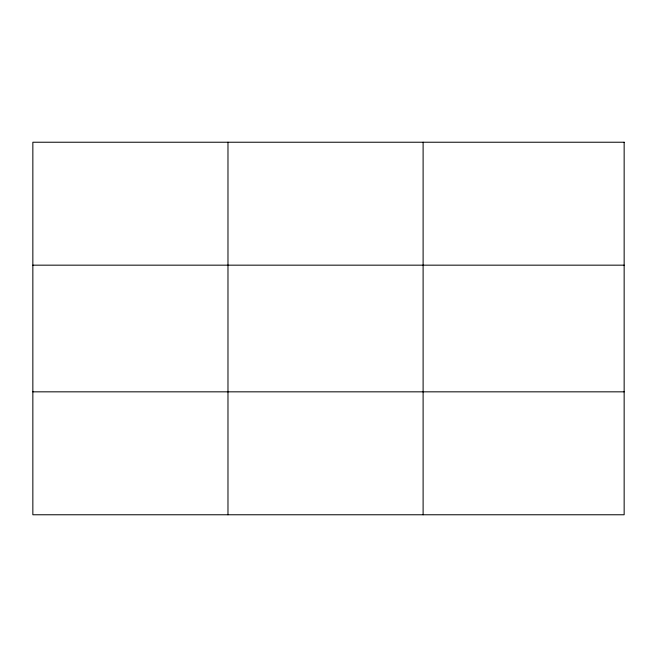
<?xml version="1.0" encoding="UTF-8"?>
<svg xmlns="http://www.w3.org/2000/svg" width="657" height="657" viewBox="0 0 657 657"><rect width="100%" height="100%" fill="white"/><g stroke="black" fill="none" stroke-linecap="round" stroke-linejoin="round"><path stroke-width="0.99" d="M227.979 142.232L227.979 514.768M423.108 142.232L423.108 514.768M32.85 265.165L624.15 265.165M32.85 391.835L624.15 391.835M624.15 142.232L624.15 514.768L32.85 514.768L32.85 142.232L624.15 142.232"/></g></svg>
